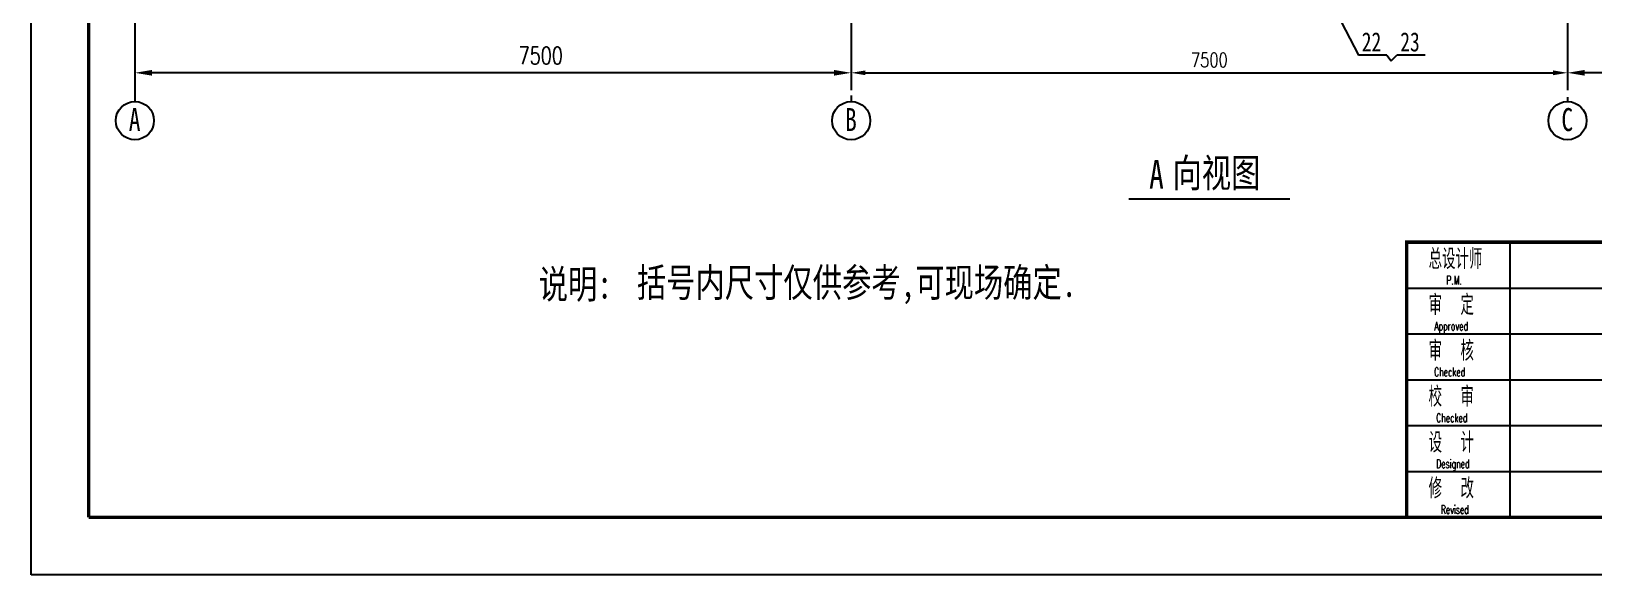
# Model space of a CAD drawing. Extents: x 20215 to 46016, y -49715 to -14074.
# Drawn here: x 20215 to 36575, y -49715 to -44028 of the extents above; entities that cross this region are included whole.
import ezdxf

# ---------------------------------------------------------------- set-up
doc = ezdxf.new("R2010")
doc.units = 0
doc.header["$LTSCALE"] = 600
doc.header["$MEASUREMENT"] = 0
doc.header["$PDMODE"] = 32
doc.linetypes.add('CENTER', pattern=[2, 1.25, -0.25, 0.25, -0.25])
doc.layers.get('0').update_dxf_attribs({"linetype": 'CONTINUOUS'})
doc.layers.get('Defpoints').update_dxf_attribs({"linetype": 'CONTINUOUS'})
doc.layers.add('DIM', color=7, linetype='CONTINUOUS')
doc.layers.add('图标', color=7, linetype='CONTINUOUS')
doc.layers.add('图框', color=7, linetype='CONTINUOUS', lineweight=25)
doc.styles.add('ACC', font='simplex', dxfattribs={"width": 0.75, "bigfont": 'hztxt'})
doc.styles.add('HRHZ', font='romans.shx', dxfattribs={"width": 0.67, "bigfont": 'hztxt.shx'})
doc.styles.add('ROMANS', font='txt', dxfattribs={"width": 0.75, "bigfont": 'hztxt'})
doc.styles.add('ST', font='txtx.shx', dxfattribs={"width": 0.7})
doc.styles.get("Standard").update_dxf_attribs({"font": '', "width": 0.75})
doc.styles.add('宋体', font='SimSun.ttf', dxfattribs={"width": 0.75})
doc.styles.get('Standard').set_extended_font_data('FangSong_GB2312')
doc.dimstyles.new('STANDARD$0', dxfattribs={"dimtxt": 3.5, "dimasz": 3, "dimexe": 0.18, "dimexo": 0.0625, "dimgap": 0.09, "dimtad": 0, "dimdec": 4, "dimdsep": 46, "dimtxsty": 'ST', "dimcen": 0.09, "dimadec": 0, "dimazin": 0, "dimtfac": 1, "dimtdec": 3, "dimtofl": 0, "dimtmove": 2, "dimatfit": 3, "dimfxl": 1, "dimtvp": 1, "dimtolj": 1, "dimtzin": 0, "dimarcsym": 0})

# ---------------------------------------------------------------- blocks, each defined once
blk = doc.blocks.new('*D1')
at = {"layer": 'Defpoints', "color": 0}
for p in [(28800, -43263), (36300, -43263), (36300, -44463)]:
    blk.add_point(p, dxfattribs=at)
at = {"layer": 'DIM', "color": 0, "lineweight": -2}
for p, q in [((28800, -43263), (28800, -44613)), ((36300, -43263), (36300, -44613)), ((28950, -44463), (36150, -44463))]:
    blk.add_line(p, q, dxfattribs=at)
at = {"layer": 'DIM', "color": 0}
for points in [[(28950, -44438), (28950, -44488), (28800, -44463)], [(36150, -44438), (36150, -44488), (36300, -44463)]]:
    blk.add_solid(points, dxfattribs=at)
at = {"layer": 'DIM', "color": 0, "insert": (32550, -44328), "char_height": 150, "attachment_point": 5, "style": 'ACC'}
blk.add_mtext('\\A1;7500', dxfattribs=at)

msp = doc.modelspace()

# ---------------------------------------------------------------- linework, layer by layer
at = {"color": 7}
for p, q in [((20215.20249, -49714.90147), (20215.20249, -14073.94528)), ((46015.87858, -49714.90147), (20215.20249, -49714.90147))]:
    msp.add_line(p, q, dxfattribs=at)
at = {"color": 3, "const_width": 36.00097}
for points in [[(20815.86249, -49114.88537), (20815.86249, -15573.98552)], [(45415.86249, -49114.88537), (20815.86249, -49114.88537)]]:
    msp.add_lwpolyline(points, dxfattribs=at)
msp.add_lwpolyline([(34615.86249, -46234.88537), (45415.86249, -46234.88537), (45415.86249, -49114.88537), (34615.86249, -49114.88537)], close=True, dxfattribs=at)
at = {"layer": 'DIM', "color": 2, "linetype": 'CENTER'}
for p, q in [((28800.03458, -21902.27541), (28800.03458, -44763.32612)), ((36300.03458, -21916.27541), (36300.03458, -44763.32612)), ((21300.03458, -32263.32612), (21300.03458, -44763.32612))]:
    msp.add_line(p, q, dxfattribs=at)
at = {"layer": 'DIM'}
for p, q in [((33530.03458, -43152.8456), (34110.51452, -44278.14438)), ((21300.03458, -43263.32612), (21300.03458, -44643.02273)), ((28800.03458, -43263.32612), (28800.03458, -44643.02273)), ((36300.03458, -43263.32612), (36300.03458, -44643.02273)), ((34407.15585, -44278.14438), (34110.51452, -44278.14438)), ((34407.15585, -44278.14438), (34453.44242, -44338.09141)), ((34453.44242, -44338.09141), (34513.56358, -44278.14438)), ((34810.2049, -44278.14438), (34513.56358, -44278.14438)), ((28620.03458, -44463.02273), (21480.03458, -44463.02273)), ((44920.03458, -44463.02273), (36480.03458, -44463.02273)), ((31708.11531, -45783.21865), (33393.73887, -45783.21865))]:
    msp.add_line(p, q, dxfattribs=at)
for centre in [(21300.03458, -44963.32612), (28800.03458, -44963.32612), (36300.03458, -44963.32612)]:
    msp.add_circle(centre, 200, dxfattribs=at)
for points in [[(21480.03458, -44433.02273), (21480.03458, -44493.02273), (21300.03458, -44463.02273)], [(28620.03458, -44433.02273), (28620.03458, -44493.02273), (28800.03458, -44463.02273)], [(36480.03458, -44433.02273), (36480.03458, -44493.02273), (36300.03458, -44463.02273)]]:
    msp.add_solid(points, dxfattribs=at)
at = {"layer": '图框'}
for p, q in [((35695.86236, -46234.88535), (35695.86236, -49114.88535)), ((34615.86236, -46714.88535), (37015.86236, -46714.88535)), ((34615.86236, -47194.88535), (37015.86236, -47194.88535)), ((34615.86236, -47674.88535), (37015.86236, -47674.88535)), ((34615.86236, -48154.88535), (37015.86236, -48154.88535)), ((34615.86236, -48634.88535), (37015.86236, -48634.88535))]:
    msp.add_line(p, q, dxfattribs=at)

# ---------------------------------------------------------------- texts
at = {"layer": 'DIM', "width": 0.75}
for s, height, p in [('22', 200, (34146.00746, -44239.47692)), ('23', 200, (34549.05652, -44239.47692)), ('A', 240, (21236.47416, -45072.36251)), ('B', 240, (28736.47416, -45072.36251)), ('C', 240, (36236.47416, -45072.36251)), ('向视图', 300, (32163.91511, -45660.82179)), ('括号内尺寸仅供参考,可现场确定.', 300, (26555.83013, -46807.29503)), ('说明:', 300, (25528.45009, -46824.62907))]:
    msp.add_text(s, height=height, dxfattribs=at).set_placement(p)
at = {"layer": 'DIM', "insert": (25550.03458, -44283.02273), "char_height": 180, "attachment_point": 5, "style": 'ACC'}
msp.add_mtext('7500', dxfattribs=at)
at = {"layer": '图标', "color": 0, "lineweight": 15, "style": '宋体', "width": 0.75}
msp.add_text('A', height=300, dxfattribs=at).set_placement((31920.07085, -45675.17931))
at = {"layer": '图框'}
for s, height, style, width, p in [('总设计师', 210, 'HRHZ', 0.67, (34846.12455, -46516.72443)), ('P.M.', 90, 'ROMANS', 0.65, (35031.60439, -46678.32228)), ('审  定', 210, 'HRHZ', 0.67, (34846.12455, -46996.72443)), ('Approved', 90, 'ROMANS', 0.65, (34905.21669, -47158.32228)), ('审  核', 210, 'HRHZ', 0.67, (34846.12455, -47476.72443)), ('Checked', 90, 'ROMANS', 0.65, (34903.48365, -47638.32228)), ('校  审', 210, 'HRHZ', 0.67, (34846.12455, -47956.72443)), ('Checked', 90, 'ROMANS', 0.65, (34925.4021, -48118.32228)), ('设  计', 210, 'HRHZ', 0.67, (34846.12455, -48436.72443)), ('Designed', 90, 'ROMANS', 0.65, (34925.88477, -48598.32228)), ('修  改', 210, 'HRHZ', 0.67, (34846.12455, -48916.72443)), ('Revised', 90, 'ROMANS', 0.65, (34973.09749, -49078.32228))]:
    msp.add_text(s, height=height, dxfattribs=dict(at, style=style, width=width)).set_placement(p)

# ---------------------------------------------------------------- dimensions: what is measured, and where the dimension line sits
at = {"layer": 'DIM'}
dim = msp.add_linear_dim(base=(36300.03458, -44463.02273), p1=(28800.03458, -43263.32612), p2=(36300.03458, -43263.32612), dimstyle='STANDARD$0', override={"dimscale": 60, "dimtxt": 2.5, "dimasz": 2.5, "dimexe": 2.5, "dimexo": 0, "dimgap": 1, "dimtad": 1, "dimzin": 12, "dimtxsty": 'ACC', "dimcen": 0, "dimazin": 3, "dimtfac": 0.666667, "dimtofl": 1, "dimtzin": 12}, dxfattribs=at)
dim.commit()
dim.dimension.update_dxf_attribs({"geometry": '*D1', "text_midpoint": (32550.03458, -44328.02273)})

doc.saveas('drawing.dxf')
